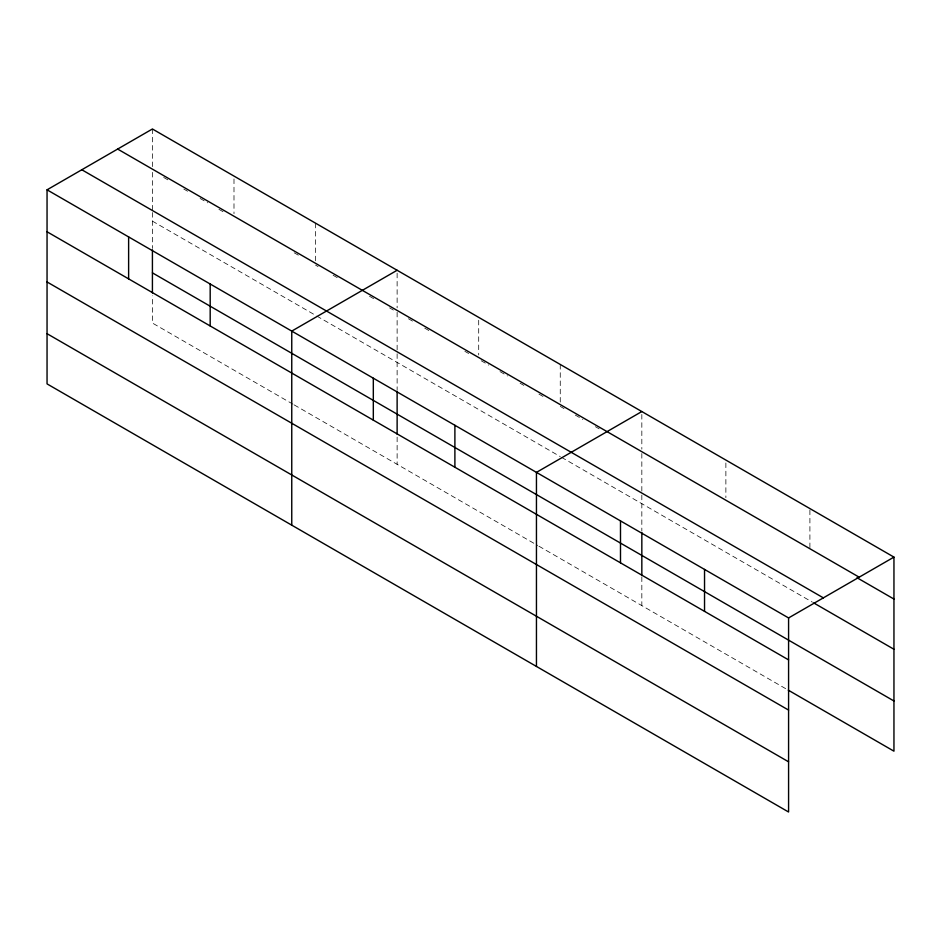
<?xml version="1.0" encoding="UTF-8"?>
<svg xmlns="http://www.w3.org/2000/svg" width="941" height="941" viewBox="0 0 941 941"><rect width="100%" height="100%" fill="white"/><g stroke="black" fill="none" stroke-linecap="round" stroke-linejoin="round"><path stroke-width="0.71" stroke-dasharray="4.71 3.53" d="M163.722 177.461L168.733 180.354M183.801 189.047L187.565 191.223M200.104 198.469L207.643 202.821M218.935 209.337L223.946 212.231M294.227 252.811L299.25 255.705M315.564 265.127L318.07 266.574M333.126 275.266L338.148 278.16M369.519 296.274L374.542 299.179M389.598 307.872L393.362 310.048M408.418 318.74L413.44 321.634M424.732 328.15L429.755 331.056M464.889 351.346L468.653 353.51M481.204 360.756L488.732 365.108M500.024 371.624L507.552 375.977M520.102 383.222L523.866 385.387M538.934 394.091L543.945 396.984M560.26 406.406L564.024 408.57M575.316 415.099L582.855 419.439M595.394 426.685L599.17 428.861M152.418 221.135L315.564 315.317M316.811 316.047L560.26 456.597M561.518 457.326L812.459 602.205M292.969 404.195L152.418 323.057L152.418 295.803M294.227 404.924L537.676 545.474M538.934 546.203L786.994 689.424M809.907 510.034L809.907 547.638M725.876 462.96L725.876 497.671M641.833 414.44L641.833 449.151M641.833 453.491L641.833 493.649M641.833 495.084L641.833 530.995M641.833 576.927L641.833 605.616M560.26 364.449L560.26 402.066M478.698 320.258L478.698 354.969M397.126 273.161L397.126 307.872M397.126 312.212L397.126 352.381M397.126 353.804L397.126 389.715M397.126 437.083L397.126 464.336M315.564 223.182L315.564 260.786M233.991 178.978L233.991 213.689M152.418 128.988L152.418 166.604M152.418 172.368L152.418 211.102M152.418 212.537L152.418 248.436"/><path stroke-width="1.41" d="M788.582 710.09L788.582 617.943L47.05 189.823L47.05 383.893L788.582 812.012L788.582 710.09L47.05 281.971M788.264 690.153L893.95 751.177L893.95 557.107L152.418 128.988L47.05 189.823M397.126 270.267L291.757 331.103L291.757 525.172M641.833 411.546L536.452 472.382L536.452 666.451M788.582 617.943L893.95 557.107M117.649 149.066L859.18 577.186M857.028 577.739L893.95 599.052M81.82 169.756L823.351 597.864M813.73 602.934L893.95 649.255M152.418 272.855L893.95 700.974M47.05 231.78L788.582 659.888M47.05 333.69L788.582 761.81M704.538 569.423L704.538 611.368M641.833 532.43L641.833 575.492M620.495 520.902L620.495 562.847M454.891 425.297L454.891 467.242M397.126 391.15L397.126 434.213M373.318 378.2L373.318 420.145M210.184 284.017L210.184 325.962M152.418 249.871L152.418 292.933M128.623 236.92L128.623 278.865"/></g></svg>
